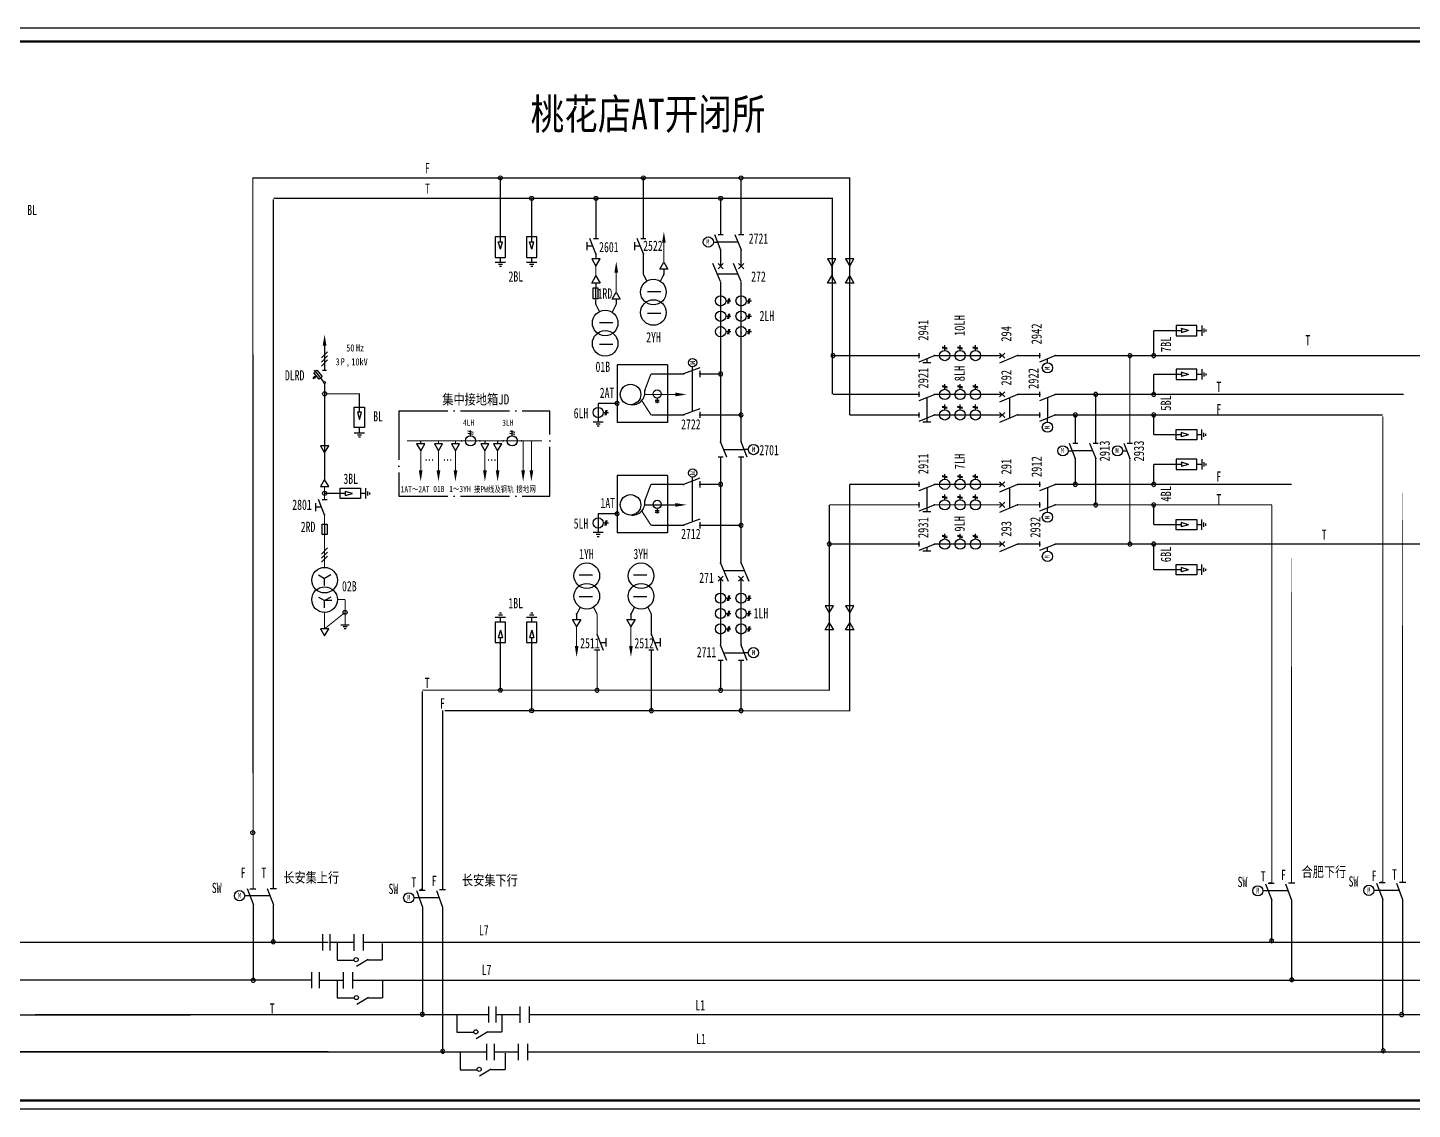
# Model space of a CAD drawing. Header units: millimetres. Extents: x 10667 to 23854, y -3427 to -2899.
# Drawn here: x 21616 to 22292, y -3427 to -2899 of the extents above; entities that cross this region are included whole.
import ezdxf
from ezdxf.enums import TextEntityAlignment as Align

# ---------------------------------------------------------------- set-up
doc = ezdxf.new("R2010")
doc.units = ezdxf.units.MM
doc.header["$LTSCALE"] = 10
doc.linetypes.add('ACAD_ISO04W100', pattern=[30, 24, -3, 0, -3])
doc.linetypes.add('DASHED', pattern=[11, 5, 0.5, 5, 0.5])
for name, color, linetype in [('3', 3, 'Continuous'), ('4', 1, 'Continuous'), ('BBLOCK', 2, 'DASHED'), ('BLOCK', 3, 'Continuous'), ('BOX', 7, 'Continuous'), ('DASHED', 6, 'Continuous'), ('DLINE', 1, 'Continuous'), ('LINE', 7, 'Continuous'), ('PLINE', 1, 'Continuous'), ('TEXT', 2, 'Continuous'), ('设    备', 3, 'Continuous'), ('设备编号', 2, 'Continuous'), ('连 接 线', 1, 'Continuous')]:
    doc.layers.add(name, color=color, linetype=linetype)
doc.styles.add('HZ', font='SimSun.ttf', dxfattribs={"width": 0.7})
doc.styles.add('ITALIC', font='NSimSun.ttf', dxfattribs={"width": 0.7})
doc.styles.add('JH1', font='NSimSun.ttf', dxfattribs={"width": 0.8})
doc.styles.add('ROMNAS', font='NSimSun.ttf', dxfattribs={"width": 0.7})

# ---------------------------------------------------------------- blocks, each defined once
blk = doc.blocks.new('$$POINT', base_point=(176.43, 371.44))
blk.add_point((176.43, 371.44))
blk = doc.blocks.new('$$DD', base_point=(181.79, 368.35))
at = {"layer": 'BLOCK', "color": 2}
blk.add_circle((181.79, 368.35), 0.971, dxfattribs=at)
at = {"xscale": 1.428571, "yscale": 1.428571, "zscale": 1.428571}
for rotation in [270, 180, 90]:
    blk.add_blockref('$$POINT', (181.79, 368.35), dxfattribs=dict(at, rotation=rotation))
blk.add_blockref('$$POINT', (181.79, 368.35), dxfattribs=at)
blk = doc.blocks.new('$BLQX')
for p, q in [((-2.5, -10), (-2.5, 0)), ((-2.5, 0), (2.5, 0)), ((2.5, 0), (2.5, -10)), ((0, -6), (-1.08, -2.46)), ((-1.07, -2.5), (1.08, -2.5)), ((0, -6), (1.08, -2.46)), ((2.5, -10), (-2.5, -10)), ((-2.5, -12.5), (2.5, -12.5)), ((-1, -13.5), (1, -13.5)), ((-0.5, -14.5), (0.5, -14.5))]:
    blk.add_line(p, q)
at = {"layer": 'DLINE', "const_width": 0.6}
for points in [[(0, -2.5), (0, 0)], [(0, -10), (0, -12.5)]]:
    blk.add_lwpolyline(points, dxfattribs=at)
at = {"style": 'HZ', "width": 0.76}
blk.add_attdef('序号', (3.86, -10.33), '', height=4, dxfattribs=at)
at = {"style": 'HZ', "width": 0.76, "flags": 1}
for tag, p in [('符号', (3.73, -14.77)), ('名称', (3.73, -19.07)), ('型号', (3.73, -23.36)), ('规格', (3.73, -27.66)), ('单位', (3.73, -32.1)), ('数量', (3.99, -36.53))]:
    blk.add_attdef(tag, p, '', height=4, dxfattribs=at)
blk = doc.blocks.new('$JT')
at = {"color": 3}
blk.add_lwpolyline([(0, 0, 1.8, 0, 0), (0, 5.41, 0, 0, 0)], format="xyseb", dxfattribs=at)
blk = doc.blocks.new('$55DGKXX')
for p, q in [((-2, -3.75), (-5, 3.75)), ((-3.5, 0), (6.5, 0)), ((8, -3.75), (5, 3.75)), ((8.5, 0), (6.5, 0)), ((-3.75, -3.75), (-6.25, -3.75)), ((6.25, -3.75), (3.75, -3.75))]:
    blk.add_line(p, q)
blk.add_circle((11, 0), 2.5)
for p in [(-5, 3.75), (5, 3.75), (-5, -3.75), (5, -3.75)]:
    blk.add_point(p)
at = {"style": 'HZ', "width": 0.76}
blk.add_attdef('序号', (-10.37, -3.77), '', height=4, dxfattribs=at)
at = {"style": 'HZ', "width": 0.76, "flags": 1}
for tag, p in [('符号', (-10.5, -8.21)), ('名称', (-10.5, -12.51)), ('型号', (-10.5, -16.8)), ('规格', (-10.5, -21.1)), ('单位', (-10.5, -25.54)), ('数量', (-10.24, -29.97))]:
    blk.add_attdef(tag, p, '', height=4, dxfattribs=at)
at = {"layer": 'TEXT', "style": 'HZ', "width": 0.76}
blk.add_text('M', height=2.5, dxfattribs=at).set_placement((10.37, -1.12))
blk = doc.blocks.new('$$LHX')
for p, q in [((3.79, 1.25), (3.29, -1.25)), ((4.29, 1.25), (3.79, -1.25)), ((2.5, 0), (5, 0))]:
    blk.add_line(p, q)
blk.add_circle((0, 0), 2.5)
blk = doc.blocks.new('$ZOBYQX')
blk.add_circle((0, 0), 5)
blk.add_arc((-1, 1), 6, 350.53768, 99.46232)
for p in [(-1.99, 6.92), (0, -5)]:
    blk.add_point(p)
at = {"style": 'HZ', "width": 0.76}
blk.add_attdef('序号', (5.33, -2.35), '', height=4, dxfattribs=at)
at = {"style": 'HZ', "width": 0.76, "flags": 1}
for tag, p in [('符号', (5.21, -6.8)), ('名称', (5.21, -11.09)), ('型号', (5.21, -15.39)), ('规格', (5.21, -19.68)), ('单位', (5.21, -24.12)), ('数量', (5.46, -28.55))]:
    blk.add_attdef(tag, p, '', height=4, dxfattribs=at)
blk = doc.blocks.new('$RDQX')
for p, q in [((-1.25, 2.5), (1.25, 2.5)), ((-1.25, -2.5), (-1.25, 2.5)), ((1.25, 2.5), (1.25, -2.5)), ((1.25, -2.5), (-1.25, -2.5))]:
    blk.add_line(p, q)
at = {"layer": 'DLINE', "const_width": 0.6}
blk.add_lwpolyline([(0, 2.5), (0, -2.5)], dxfattribs=at)
at = {"layer": 'DLINE'}
for p in [(0, 2.5), (0, -2.5)]:
    blk.add_point(p, dxfattribs=at)
at = {"style": 'HZ', "width": 0.76}
blk.add_attdef('序号', (1.71, -2.68), '', height=4, dxfattribs=at)
at = {"style": 'HZ', "width": 0.76, "flags": 1}
for tag, p in [('符号', (1.59, -7.12)), ('名称', (1.59, -11.42)), ('型号', (1.59, -15.71)), ('规格', (1.59, -20.01)), ('单位', (1.59, -24.45)), ('数量', (1.84, -28.88))]:
    blk.add_attdef(tag, p, '', height=4, dxfattribs=at)

msp = doc.modelspace()

# ---------------------------------------------------------------- linework, layer by layer
for p, q in [((21951.11, -2999.66), (21954.11, -3007.16)), ((21952.86, -2999.66), (21955.36, -2999.66)), ((21961.11, -2999.66), (21964.11, -3007.16)), ((21962.86, -2999.66), (21965.36, -2999.66)), ((21888.98, -3007.43), (21888.98, -3003.43)), ((21891.73, -3005.43), (21888.98, -3005.43)), ((21893.23, -3009.18), (21890.23, -3001.68)), ((21891.98, -3001.68), (21894.48, -3001.68)), ((21912.16, -3007.43), (21912.16, -3003.43)), ((21914.92, -3005.43), (21912.16, -3005.43)), ((21916.42, -3009.18), (21913.42, -3001.68)), ((21915.17, -3001.68), (21917.67, -3001.68)), ((21950.61, -3003.41), (21952.61, -3003.41)), ((21962.61, -3003.41), (21952.61, -3003.41)), ((21954.11, -3022.71), (21950.36, -3013.96)), ((21955.36, -3013.96), (21952.86, -3016.46)), ((21952.86, -3013.96), (21955.36, -3016.46)), ((21964.11, -3022.71), (21960.36, -3013.96)), ((21962.86, -3013.96), (21965.36, -3016.46)), ((21965.36, -3013.96), (21962.86, -3016.46)), ((22051, -3060.09), (22051, -3057.59)), ((22051, -3061.84), (22058.5, -3058.84)), ((22090.31, -3057.59), (22092.81, -3060.09)), ((22090.31, -3060.09), (22092.81, -3057.59)), ((22099.06, -3058.84), (22090.31, -3062.59)), ((22109.9, -3060.09), (22109.9, -3057.59)), ((22109.9, -3061.84), (22117.4, -3058.84)), ((22113.65, -3062.34), (22113.65, -3060.34)), ((21922.14, -3080.6), (21924.14, -3080.6)), ((21924.14, -3081.6), (21922.14, -3081.6)), ((21923.08, -3079.54), (21923.08, -3082.06)), ((22051, -3079.06), (22051, -3076.56)), ((22051, -3080.81), (22058.5, -3077.81)), ((22090.31, -3079.06), (22092.81, -3076.56)), ((22090.31, -3076.56), (22092.81, -3079.06)), ((22099.06, -3077.81), (22090.31, -3081.56)), ((22109.9, -3079.06), (22109.9, -3076.56)), ((22109.9, -3080.81), (22117.4, -3077.81)), ((22113.65, -3079.31), (22113.65, -3089.31)), ((22051, -3089.06), (22051, -3086.56)), ((22051, -3090.81), (22058.5, -3087.81)), ((22090.31, -3086.56), (22092.81, -3089.06)), ((22090.31, -3089.06), (22092.81, -3086.56)), ((22099.06, -3087.81), (22090.31, -3091.56)), ((22109.9, -3089.06), (22109.9, -3086.56)), ((22109.9, -3090.81), (22117.4, -3087.81)), ((21891.84, -3091.19), (21896.84, -3091.19)), ((21893.34, -3092.19), (21895.34, -3092.19)), ((21893.84, -3093.19), (21894.84, -3093.19)), ((22113.65, -3091.31), (22113.65, -3089.31)), ((22124.25, -3101.6), (22127.25, -3109.1)), ((22126, -3101.6), (22128.5, -3101.6)), ((22134.25, -3101.6), (22137.25, -3109.1)), ((22136, -3101.6), (22138.5, -3101.6)), ((22150.89, -3101.6), (22153.89, -3109.1)), ((22152.64, -3101.6), (22155.14, -3101.6)), ((22123.75, -3105.35), (22125.75, -3105.35)), ((22135.75, -3105.35), (22125.75, -3105.35)), ((22150.39, -3105.35), (22152.39, -3105.35)), ((22051, -3122.97), (22051, -3120.47)), ((22051, -3124.72), (22058.5, -3121.72)), ((22090.31, -3120.47), (22092.81, -3122.97)), ((22090.31, -3122.97), (22092.81, -3120.47)), ((22099.06, -3121.72), (22090.31, -3125.47)), ((22109.9, -3122.97), (22109.9, -3120.47)), ((22109.9, -3124.72), (22117.4, -3121.72)), ((21760.77, -3136.6), (21757.77, -3129.1)), ((21759.52, -3129.1), (21762.02, -3129.1)), ((22113.65, -3123.22), (22113.65, -3133.22)), ((21756.52, -3134.85), (21756.52, -3130.85)), ((21759.27, -3132.85), (21756.52, -3132.85)), ((21922.14, -3134.51), (21924.14, -3134.51)), ((21924.14, -3135.51), (21922.14, -3135.51)), ((21923.08, -3133.45), (21923.08, -3135.98)), ((22051, -3132.97), (22051, -3130.47)), ((22051, -3134.72), (22058.5, -3131.72)), ((22090.31, -3132.97), (22092.81, -3130.47)), ((22090.31, -3130.47), (22092.81, -3132.97)), ((22099.06, -3131.72), (22090.31, -3135.47)), ((22109.9, -3132.97), (22109.9, -3130.47)), ((22109.9, -3134.72), (22117.4, -3131.72)), ((22113.65, -3135.22), (22113.65, -3133.22)), ((21891.84, -3145.1), (21896.84, -3145.1)), ((21893.34, -3146.1), (21895.34, -3146.1)), ((21893.84, -3147.1), (21894.84, -3147.1)), ((22051, -3152.13), (22051, -3149.63)), ((22090.31, -3152.13), (22092.81, -3149.63)), ((22090.31, -3149.63), (22092.81, -3152.13)), ((22109.9, -3152.13), (22109.9, -3149.63)), ((22051, -3153.88), (22058.5, -3150.88)), ((22099.06, -3150.88), (22090.31, -3154.63)), ((22109.9, -3153.88), (22117.4, -3150.88)), ((22113.65, -3154.38), (22113.65, -3152.38)), ((21954.09, -3160.25), (21957.84, -3169)), ((21964.09, -3160.25), (21967.84, -3169)), ((21952.84, -3169), (21955.34, -3166.5)), ((21955.34, -3169), (21952.84, -3166.5)), ((21965.34, -3169), (21962.84, -3166.5)), ((21962.84, -3169), (21965.34, -3166.5)), ((21893.82, -3195.14), (21896.82, -3202.64)), ((21898.08, -3196.89), (21898.08, -3200.89)), ((21920.33, -3195.14), (21923.33, -3202.64)), ((21924.58, -3196.89), (21924.58, -3200.89)), ((21895.07, -3202.64), (21892.57, -3202.64)), ((21895.32, -3198.89), (21898.08, -3198.89)), ((21921.58, -3202.64), (21919.08, -3202.64)), ((21921.83, -3198.89), (21924.58, -3198.89))]:
    msp.add_line(p, q)
at = {"color": 3}
for p, q in [((21940.42, -3086.12), (21940.42, -3064.31)), ((21940.42, -3140.03), (21940.42, -3118.22))]:
    msp.add_line(p, q, dxfattribs=at)
at = {"color": 7}
for p, q in [((21830.78, -3095.67), (21833.28, -3096.17)), ((21832.03, -3097.96), (21832.03, -3095.46)), ((21851.15, -3095.67), (21853.65, -3096.17)), ((21852.4, -3097.96), (21852.4, -3095.46)), ((21830.78, -3096.67), (21833.28, -3097.17)), ((21851.15, -3096.67), (21853.65, -3097.17)), ((21759.52, -3141.18), (21762.02, -3141.18)), ((21759.52, -3146.18), (21759.52, -3141.18)), ((21762.02, -3141.18), (21762.02, -3146.18)), ((21762.02, -3146.18), (21759.52, -3146.18))]:
    msp.add_line(p, q, dxfattribs=at)
at = {"color": 1, "const_width": 0.6}
for points in [[(21917.07, -3075.84), (21920.07, -3067.84)], [(21915.6, -3080.78), (21920.13, -3087.81)], [(21932.05, -3077.84), (21916.9, -3077.84)], [(21917.07, -3129.75), (21920.07, -3121.75)], [(21915.6, -3134.69), (21920.13, -3141.72)], [(21932.05, -3131.75), (21916.9, -3131.75)]]:
    msp.add_lwpolyline(points, dxfattribs=at)
at = {"color": 7}
for points in [[(21932.05, -3077.84, 1.8, 0, 0), (21937.46, -3077.83, 0, 0, 0)], [(21807.7, -3114.92, 1.8, 0, 0), (21807.7, -3120.33, 0, 0, 0)], [(21816.36, -3114.92, 1.8, 0, 0), (21816.36, -3120.33, 0, 0, 0)], [(21824.67, -3114.92, 1.8, 0, 0), (21824.67, -3120.33, 0, 0, 0)], [(21839.03, -3114.92, 1.8, 0, 0), (21839.03, -3120.33, 0, 0, 0)], [(21845.26, -3114.92, 1.8, 0, 0), (21845.26, -3120.33, 0, 0, 0)], [(21857.7, -3114.92, 1.8, 0, 0), (21857.71, -3120.33, 0, 0, 0)], [(21861.75, -3114.92, 1.8, 0, 0), (21861.75, -3120.33, 0, 0, 0)], [(21932.05, -3131.75, 1.8, 0, 0), (21937.46, -3131.74, 0, 0, 0)]]:
    msp.add_lwpolyline(points, format="xyseb", dxfattribs=at)
at = {"color": 7, "const_width": 0.5}
for points in [[(21827.53, -3100.46), (21836.53, -3100.46)], [(21847.9, -3100.46), (21856.9, -3100.46)]]:
    msp.add_lwpolyline(points, dxfattribs=at)
for centre, radius in [((21948.11, -3003.41), 2.5), ((22113.65, -3064.84), 2.5), ((21923.14, -3077.6), 2), ((22113.65, -3093.81), 2.5), ((22121.25, -3105.35), 2.5), ((22147.89, -3105.35), 2.5), ((21923.14, -3131.51), 2), ((22113.65, -3137.72), 2.5), ((22113.65, -3156.88), 2.5)]:
    msp.add_circle(centre, radius)
at = {"color": 7}
for centre, radius in [((21832.03, -3100.46), 2.5), ((21852.4, -3100.46), 2.5), ((21760.77, -3168.5), 6.25)]:
    msp.add_circle(centre, radius, dxfattribs=at)
for p in [(21954.11, -2999.66), (21964.11, -2999.66), (21893.23, -3001.68), (21916.42, -3001.68), (21954.11, -3007.16), (21964.11, -3007.16), (21893.23, -3009.18), (21916.42, -3009.18), (21954.11, -3040.21), (21964.11, -3040.21), (21954.11, -3047.71), (21964.11, -3047.71), (22051, -3058.84), (22058.5, -3058.84), (22091.56, -3058.84), (22099.06, -3058.84), (22109.9, -3058.84), (22117.4, -3058.84), (22051, -3077.81), (22058.5, -3077.81), (22091.56, -3077.81), (22099.06, -3077.81), (22109.9, -3077.81), (22117.4, -3077.81), (22051, -3087.81), (22058.5, -3087.81), (22091.56, -3087.81), (22099.06, -3087.81), (22109.9, -3087.81), (22117.4, -3087.81), (22127.25, -3101.6), (22137.25, -3101.6), (22153.89, -3101.6), (22127.25, -3109.1), (22137.25, -3109.1), (22153.89, -3109.1), (22051, -3121.72), (22058.5, -3121.72), (22091.56, -3121.72), (22099.06, -3121.72), (22109.9, -3121.72), (22117.4, -3121.72), (21760.77, -3129.1), (22051, -3131.72), (22058.5, -3131.72), (22091.56, -3131.72), (22099.06, -3131.72), (22109.9, -3131.72), (22117.4, -3131.72), (21760.77, -3136.6), (22051, -3150.88), (22058.5, -3150.88), (22091.56, -3150.88), (22099.06, -3150.88), (22109.9, -3150.88), (22117.4, -3150.88), (21954.09, -3160.25), (21964.09, -3160.25), (21954.09, -3167.75), (21964.09, -3167.75), (21893.82, -3195.14), (21920.33, -3195.14), (21893.82, -3202.64), (21920.33, -3202.64)]:
    msp.add_point(p)
at = {"color": 4}
for p in [(21935.92, -3067.81), (21943.92, -3067.81), (21935.92, -3087.81), (21943.92, -3087.81), (21935.92, -3121.72), (21943.92, -3121.72), (21935.92, -3141.72), (21943.92, -3141.72)]:
    msp.add_point(p, dxfattribs=at)
at = {"color": 7}
for p in [(21827.53, -3100.46), (21836.53, -3100.46), (21847.9, -3100.46), (21856.9, -3100.46)]:
    msp.add_point(p, dxfattribs=at)
at = {"layer": '4', "color": 1}
for p, q in [((21361.97, -3345.18), (21762.59, -3345.18)), ((21619.31, -3345.16), (21759.33, -3345.16)), ((21361.82, -3363.67), (21743.89, -3363.67)), ((21619.31, -3363.68), (21754.23, -3363.68)), ((21361.63, -3380.64), (21695.28, -3380.64)), ((21619.44, -3380.62), (21840.56, -3380.62)), ((21361.46, -3398.65), (21762.59, -3398.65)), ((21611.59, -3398.71), (21839.94, -3398.71))]:
    msp.add_line(p, q, dxfattribs=at)
at = {"layer": '4', "color": 3}
for p, q in [((21759.69, -3341.35), (21759.69, -3349.27)), ((21763.36, -3341.32), (21763.36, -3349.24)), ((21763.36, -3345.27), (21774.83, -3345.27)), ((21766.88, -3345.48), (21766.88, -3353.88)), ((21775.07, -3341.37), (21775.07, -3349.39)), ((21779.68, -3341.4), (21779.68, -3349.32)), ((21788.88, -3345.84), (21788.88, -3353.83)), ((21766.88, -3353.97), (21775.17, -3353.97)), ((21782.06, -3353.76), (21776.36, -3357.18)), ((21782.03, -3353.84), (21788.87, -3353.84)), ((21754.4, -3359.86), (21754.4, -3367.77)), ((21758.06, -3359.82), (21758.06, -3367.74)), ((21758.06, -3363.77), (21769.54, -3363.77)), ((21766.97, -3363.98), (21766.97, -3372.39)), ((21769.78, -3359.88), (21769.78, -3367.89)), ((21774.38, -3359.9), (21774.38, -3367.82)), ((21788.97, -3364.34), (21788.97, -3372.33)), ((21766.97, -3372.47), (21775.26, -3372.47)), ((21782.15, -3372.26), (21776.46, -3375.68)), ((21782.13, -3372.34), (21788.96, -3372.34)), ((21840.71, -3376.6), (21840.71, -3384.52)), ((21844.37, -3376.57), (21844.37, -3384.48)), ((21856.09, -3376.62), (21856.09, -3384.63)), ((21860.69, -3376.64), (21860.69, -3384.56)), ((21825.33, -3380.72), (21825.33, -3389.13)), ((21844.37, -3380.51), (21855.85, -3380.51)), ((21847.33, -3381.08), (21847.33, -3389.07)), ((21825.33, -3389.21), (21833.62, -3389.21)), ((21840.51, -3389.01), (21834.82, -3392.42)), ((21840.49, -3389.08), (21847.32, -3389.08)), ((21826.96, -3399.01), (21826.96, -3407.41)), ((21839.84, -3394.88), (21839.84, -3402.8)), ((21843.5, -3394.85), (21843.5, -3402.77)), ((21843.5, -3398.79), (21854.98, -3398.79)), ((21848.96, -3399.36), (21848.96, -3407.36)), ((21855.22, -3394.9), (21855.22, -3402.91)), ((21859.82, -3394.93), (21859.82, -3402.85)), ((21826.96, -3407.49), (21835.25, -3407.49)), ((21842.14, -3407.29), (21836.44, -3410.7)), ((21842.11, -3407.36), (21848.95, -3407.36))]:
    msp.add_line(p, q, dxfattribs=at)
at = {"layer": '4', "color": 5}
for p, q in [((21779.65, -3345.19), (22637.96, -3345.19)), ((21774.69, -3363.73), (22615.85, -3363.73)), ((21861.12, -3380.62), (22947.45, -3380.62)), ((21859.72, -3398.71), (22635.2, -3398.71))]:
    msp.add_line(p, q, dxfattribs=at)
at = {"layer": '4', "color": 2}
msp.add_lwpolyline([(10666.54, -2898.77), (23853.86, -2898.77), (23853.86, -3426.84), (10666.54, -3426.84)], close=True, dxfattribs=at)
at = {"layer": 'BBLOCK', "linetype": 'Continuous'}
for p, q in [((21952.5, -3018.96), (21962.5, -3018.96)), ((22095.31, -3089.42), (22095.31, -3079.42)), ((22095.31, -3133.33), (22095.31, -3123.33)), ((21965.7, -3164), (21955.7, -3164))]:
    msp.add_line(p, q, dxfattribs=at)
at = {"layer": 'BLOCK'}
for p, q in [((21918.46, -3027.63), (21924.96, -3027.63)), ((21918.46, -3038.13), (21924.96, -3038.13)), ((21894.91, -3042.72), (21901.41, -3042.72)), ((21894.91, -3053.22), (21901.41, -3053.22)), ((21943.92, -3064.81), (21935.92, -3067.81)), ((21943.92, -3066.31), (21943.92, -3069.31)), ((21943.92, -3084.81), (21935.92, -3087.81)), ((21943.92, -3086.31), (21943.92, -3089.31)), ((21943.92, -3118.72), (21935.92, -3121.72)), ((21943.92, -3120.22), (21943.92, -3123.22)), ((21943.92, -3138.72), (21935.92, -3141.72)), ((21943.92, -3140.22), (21943.92, -3143.22)), ((21891.63, -3166.07), (21885.13, -3166.07)), ((21918.14, -3166.07), (21911.64, -3166.07)), ((21891.63, -3176.57), (21885.13, -3176.57)), ((21918.14, -3176.57), (21911.64, -3176.57))]:
    msp.add_line(p, q, dxfattribs=at)
at = {"layer": 'BLOCK', "linetype": 'DASHED'}
for p, q in [((21928.25, -3063.43), (21903.59, -3063.43)), ((21903.59, -3063.43), (21903.59, -3091.47)), ((21928.25, -3063.43), (21928.25, -3091.47)), ((21928.25, -3091.47), (21903.59, -3091.47)), ((21903.59, -3117.34), (21903.59, -3145.38)), ((21928.25, -3117.34), (21903.59, -3117.34)), ((21928.25, -3117.34), (21928.25, -3145.38)), ((21928.25, -3145.38), (21903.59, -3145.38))]:
    msp.add_line(p, q, dxfattribs=at)
at = {"layer": 'BLOCK', "color": 5}
for p, q in [((21896.53, -3082.17), (21894.34, -3082.17)), ((21894.34, -3082.17), (21894.34, -3091.19)), ((21903.59, -3082.17), (21896.53, -3082.17)), ((21894.34, -3136.08), (21894.34, -3145.1)), ((21896.53, -3136.08), (21894.34, -3136.08)), ((21903.59, -3136.08), (21896.53, -3136.08))]:
    msp.add_line(p, q, dxfattribs=at)
at = {"layer": 'BLOCK', "color": 7}
for p, q in [((21805.7, -3101.96), (21807.7, -3105.42)), ((21809.7, -3101.96), (21805.7, -3101.96)), ((21807.7, -3105.42), (21809.7, -3101.96)), ((21814.36, -3101.96), (21816.36, -3105.42)), ((21818.36, -3101.96), (21814.36, -3101.96)), ((21816.36, -3105.42), (21818.36, -3101.96)), ((21826.67, -3101.96), (21822.67, -3101.96)), ((21822.67, -3101.96), (21824.67, -3105.42)), ((21824.67, -3105.42), (21826.67, -3101.96)), ((21837.03, -3101.96), (21839.03, -3105.42)), ((21841.03, -3101.96), (21837.03, -3101.96)), ((21839.03, -3105.42), (21841.03, -3101.96)), ((21843.26, -3101.96), (21845.26, -3105.42)), ((21847.26, -3101.96), (21843.26, -3101.96)), ((21845.26, -3105.42), (21847.26, -3101.96)), ((21760.77, -3119.33), (21758.77, -3122.79)), ((21758.77, -3122.79), (21762.77, -3122.79)), ((21762.77, -3122.79), (21760.77, -3119.33)), ((21762.27, -3152.75), (21759.27, -3155.75)), ((21762.27, -3154.75), (21759.27, -3157.75)), ((21762.27, -3156.75), (21759.27, -3159.75)), ((21768.77, -3190.25), (21772.77, -3190.25)), ((21762.77, -3192.25), (21758.77, -3192.25)), ((21758.77, -3192.25), (21760.77, -3195.71)), ((21760.77, -3195.71), (21762.77, -3192.25)), ((21771.77, -3191.25), (21769.77, -3191.25)), ((21771.27, -3192.25), (21770.27, -3192.25))]:
    msp.add_line(p, q, dxfattribs=at)
at = {"layer": 'BLOCK'}
for centre, radius in [((21921.3, -3027.83), 6.25), ((21921.3, -3037.83), 6.25), ((21897.76, -3042.92), 6.25), ((21897.76, -3052.92), 6.25), ((21940.42, -3062.31), 2), ((21940.42, -3116.22), 2), ((21888.78, -3166.36), 6.25), ((21915.29, -3166.36), 6.25), ((21888.78, -3176.36), 6.25), ((21915.29, -3176.36), 6.25)]:
    msp.add_circle(centre, radius, dxfattribs=at)
at = {"layer": 'BLOCK', "color": 7}
for centre, radius in [((21760.77, -3178), 6.25), ((21770.77, -3184.25), 1)]:
    msp.add_circle(centre, radius, dxfattribs=at)
at = {"layer": 'BLOCK', "color": 3}
for centre in [(21776.17, -3353.79), (21776.27, -3372.29), (21834.63, -3389.03), (21836.25, -3407.31)]:
    msp.add_circle(centre, 1, dxfattribs=at)
at = {"layer": 'BOX', "const_width": 1.05}
msp.add_lwpolyline([(10677.66, -2905.48), (23845.41, -2905.48), (23845.41, -3422.56), (10677.66, -3422.56)], close=True, dxfattribs=at)
at = {"layer": 'DASHED', "color": 7, "linetype": 'DASHED', "ltscale": 0.5, "const_width": 0.5}
for points in [[(21807.7, -3105.42), (21807.7, -3115.42)], [(21816.36, -3105.42), (21816.36, -3115.42)], [(21824.67, -3105.42), (21824.67, -3115.42)]]:
    msp.add_lwpolyline(points, dxfattribs=at)
at = {"layer": 'DLINE', "const_width": 0.6}
for points in [[(21725.72, -2971.86), (21725.91, -3319.24)], [(21846.62, -3000.93), (21846.62, -2972.11)], [(21916.42, -3001.68), (21916.42, -2972.11)], [(21964.11, -2999.87), (21964.11, -2972.78)], [(21735.72, -3319.02), (21735.72, -2982.5)], [(21861.88, -3000.93), (21861.88, -2982.11)], [(21893.23, -3001.68), (21893.23, -2982.11)], [(21935.08, -2982.11), (21954.11, -2982.11), (21954.11, -2999.66)], [(21954.11, -3015.21), (21954.11, -3007.16)], [(21964.11, -3007.16), (21964.11, -3015.21)], [(21916.42, -3019.18), (21916.42, -3009.18)], [(21893.15, -3033.77), (21893.23, -3023.45)], [(21954.11, -3022.71), (21954.11, -3100.98)], [(21964.11, -3022.71), (21964.11, -3100.98)], [(22165.56, -3058.84), (22165.56, -3046.66)], [(22176.55, -3046.66), (22165.56, -3046.66)], [(22051, -3058.84), (22008.93, -3058.84)], [(22058.5, -3058.84), (22091.56, -3058.84)], [(22099.06, -3058.84), (22109.9, -3058.84)], [(22117.4, -3058.84), (22406.1, -3058.84)], [(22153.89, -3058.84), (22153.89, -3101.6)], [(21936.47, -3067.84), (21920.07, -3067.84)], [(21924.27, -3067.84), (21920.23, -3067.84)], [(21943.92, -3067.81), (21954.11, -3067.81)], [(22176.55, -3068.05), (22165.56, -3068.05)], [(22165.56, -3077.81), (22165.56, -3068.05)], [(22051, -3077.81), (22008.93, -3077.81)], [(22058.5, -3077.81), (22091.56, -3077.81)], [(22099.06, -3077.81), (22109.9, -3077.81)], [(22117.4, -3077.81), (22287.56, -3077.81)], [(22137.25, -3077.81), (22137.25, -3101.6)], [(21924.27, -3087.84), (21920.23, -3087.84)], [(21936.47, -3087.84), (21923.57, -3087.84)], [(21943.92, -3087.81), (21964.11, -3087.81)], [(22051, -3087.81), (22017.14, -3087.81)], [(22091.56, -3087.81), (22058.5, -3087.81)], [(22099.06, -3087.81), (22109.9, -3087.81)], [(22117.4, -3087.81), (22277.36, -3087.81)], [(22127.25, -3087.81), (22127.25, -3101.6)], [(22165.56, -3087.74), (22165.56, -3097.5)], [(22277.4, -3088.43), (22277.4, -3315.92)], [(22176.55, -3097.5), (22165.56, -3097.5)], [(21954.11, -3108.48), (21954.11, -3160.29)], [(21964.11, -3108.48), (21964.11, -3160.29)], [(22127.25, -3109.1), (22127.25, -3121.72)], [(22137.25, -3109.1), (22137.25, -3131.72)], [(22153.89, -3109.1), (22153.89, -3150.88)], [(22165.56, -3121.72), (22165.56, -3111.96)], [(22176.55, -3111.96), (22165.56, -3111.96)], [(21936.47, -3121.75), (21920.07, -3121.75)], [(21924.27, -3121.75), (21920.23, -3121.75)], [(21943.92, -3121.72), (21954.11, -3121.72)], [(22051, -3121.72), (22017.14, -3121.72)], [(22058.5, -3121.72), (22091.56, -3121.72)], [(22099.06, -3121.72), (22109.9, -3121.72)], [(22117.4, -3121.72), (22232.88, -3121.72)], [(22051, -3131.72), (22007.14, -3131.72)], [(22091.56, -3131.72), (22058.5, -3131.72)], [(22099.06, -3131.72), (22109.9, -3131.72)], [(22117.4, -3131.72), (22223.31, -3131.72)], [(22165.56, -3131.65), (22165.56, -3141.41)], [(22223.22, -3131.79), (22223.22, -3316.18)], [(21924.27, -3141.75), (21920.23, -3141.75)], [(21936.47, -3141.75), (21923.57, -3141.75)], [(21943.92, -3141.72), (21964.11, -3141.72)], [(22176.55, -3141.41), (22165.56, -3141.41)], [(22051, -3150.88), (22007.14, -3150.88)], [(22058.5, -3150.88), (22091.56, -3150.88)], [(22099.06, -3150.88), (22109.9, -3150.88)], [(22117.4, -3150.88), (22381.88, -3150.88)], [(22165.56, -3150.81), (22165.56, -3163.42)], [(22176.55, -3163.42), (22165.56, -3163.42)], [(21954.11, -3167.73), (21954.11, -3200.15)], [(21964.11, -3167.73), (21964.11, -3200.15)], [(21893.82, -3185.14), (21893.82, -3195.14)], [(21920.33, -3185.14), (21920.33, -3195.14)], [(21846.62, -3198.98), (21846.62, -3222.22)], [(21861.88, -3198.98), (21861.88, -3232.22)], [(21893.82, -3202.64), (21893.82, -3222.22)], [(21920.33, -3202.64), (21920.33, -3232.22)], [(21964.11, -3207.65), (21964.11, -3232.22), (21819.42, -3232.22)], [(21954.11, -3207.65), (21954.11, -3222.22), (21885.17, -3222.22)], [(21808.47, -3319.81), (21808.47, -3222.83)], [(21808.5, -3222.22), (21885.17, -3222.22)], [(21818.47, -3319.49), (21818.47, -3232.03)]]:
    msp.add_lwpolyline(points, dxfattribs=at)
at = {"layer": 'DLINE'}
for points in [[(21725.8, -2972.11, 0.6, 0.6, 0), (22017.14, -2972.11, 0.6, 0.6, 0), (22017.14, -3087.81, 0.6, 0.6, 0)], [(21735.87, -2982.11, 0.6, 0.6, 0), (22008.7, -2982.11, 0.6, 0.6, 0), (22008.7, -3077.81, 0.6, 0.6, 0)], [(22017.14, -3121.72, 0.6, 0.6, 0), (22017.14, -3232.22, 0.5, 0.5, 0), (21964.11, -3232.22, 0.5, 0.5, 0)], [(22007.14, -3131.72, 0.6, 0.6, 0), (22007.14, -3222.22, 0.5, 0.5, 0), (21954.11, -3222.22, 0.5, 0.5, 0)]]:
    msp.add_lwpolyline(points, format="xyseb", dxfattribs=at)
at = {"layer": 'DLINE', "const_width": 0.6}
for points in [[(22287.01, -3078.23), (22287.01, -3315.92)], [(22232.83, -3121.61), (22232.83, -3316.18)]]:
    msp.add_lwpolyline(points, close=True, dxfattribs=at)
at = {"layer": 'LINE', "color": 7, "linetype": 'DASHED'}
for p, q in [((21762.27, -3057), (21759.27, -3060)), ((21762.27, -3059), (21759.27, -3062)), ((21762.27, -3061), (21759.27, -3064)), ((21775.27, -3084.01), (21780.27, -3084.01)), ((21775.27, -3094.01), (21775.27, -3084.01)), ((21778.77, -3086.51), (21776.77, -3086.51)), ((21776.77, -3086.51), (21777.77, -3090.01)), ((21777.77, -3090.01), (21778.77, -3086.51)), ((21780.27, -3084.01), (21780.27, -3094.01)), ((21780.27, -3094.01), (21775.27, -3094.01)), ((21775.27, -3096.51), (21780.27, -3096.51)), ((21776.77, -3097.51), (21778.77, -3097.51)), ((21777.27, -3098.51), (21778.27, -3098.51)), ((21762.77, -3102.91), (21758.77, -3102.91)), ((21758.77, -3102.91), (21760.77, -3106.37)), ((21760.77, -3106.37), (21762.77, -3102.91))]:
    msp.add_line(p, q, dxfattribs=at)
at = {"layer": 'LINE', "color": 7, "linetype": 'ACAD_ISO04W100', "ltscale": 0.1}
for p, q in [((21797.01, -3085.78), (21870.8, -3085.78)), ((21797.01, -3085.78), (21797.01, -3127.46)), ((21870.8, -3127.46), (21870.8, -3085.78)), ((21797.01, -3127.46), (21870.8, -3127.46))]:
    msp.add_line(p, q, dxfattribs=at)
at = {"layer": 'LINE', "color": 7, "linetype": 'DASHED'}
msp.add_lwpolyline([(21760.77, -3054, 1.8, 0, 0), (21760.77, -3048.59, 0, 0, 0)], format="xyseb", dxfattribs=at)
at = {"layer": 'LINE', "color": 7, "linetype": 'DASHED', "const_width": 0.6}
for points in [[(21760.77, -3053.5), (21760.77, -3066)], [(21760.77, -3072), (21760.77, -3078.5)], [(21760.77, -3077.5), (21777.77, -3077.5), (21777.77, -3084)], [(21760.77, -3078.5), (21760.77, -3119.29)], [(21777.77, -3086.51), (21777.77, -3084.01)], [(21777.77, -3094.01), (21777.77, -3096.51)]]:
    msp.add_lwpolyline(points, dxfattribs=at)
at = {"layer": 'LINE', "color": 7, "linetype": 'DASHED'}
msp.add_circle((21760.77, -3077.5), 1, dxfattribs=at)
at = {"layer": 'PLINE', "color": 7}
msp.add_line((21845.26, -3100.46), (21845.26, -3101.96), dxfattribs=at)
for points, const_width in [([(21801.07, -3100.46), (21866.85, -3100.46)], 0.5), ([(21807.7, -3100.46), (21807.7, -3101.96)], 0.6), ([(21816.36, -3100.46), (21816.36, -3101.96)], 0.6), ([(21824.67, -3100.46), (21824.67, -3101.96)], 0.6), ([(21839.03, -3100.46), (21839.03, -3101.96)], 0.6), ([(21857.7, -3100.32), (21857.7, -3114.92)], 0.5), ([(21861.75, -3100.32), (21861.75, -3114.92)], 0.5), ([(21839.03, -3105.42), (21839.03, -3115.42)], 0.5), ([(21845.26, -3105.42), (21845.26, -3115.42)], 0.5), ([(21760.77, -3122.79), (21760.77, -3129.1)], 0.5), ([(21760.77, -3136.6), (21760.77, -3162.25)], 0.5), ([(21760.77, -3141.18), (21760.77, -3146.18)], 0.6), ([(21767.02, -3178), (21770.77, -3178)], 0.5), ([(21770.77, -3178), (21770.77, -3184.25)], 0.5), ([(21760.77, -3184.25), (21760.77, -3192.25)], 0.5), ([(21770.77, -3184.25), (21760.77, -3192.25)], 0.5), ([(21770.77, -3184.25), (21770.77, -3190.25)], 0.5)]:
    msp.add_lwpolyline(points, dxfattribs=dict(at, const_width=const_width))
at = {"layer": 'PLINE', "const_width": 0.6}
for points in [[(22223.12, -3324.57), (22223.14, -3344.99)], [(22232.87, -3324.68), (22232.89, -3363.83)], [(22277.3, -3324.31), (22277.32, -3397.93)], [(22287.05, -3324.42), (22287.07, -3380.43)], [(21726.02, -3326.92), (21726.04, -3363.75)], [(21735.77, -3327.03), (21735.79, -3345.12)], [(21808.61, -3327.95), (21808.63, -3380.12)], [(21818.36, -3328.06), (21818.38, -3398.45)]]:
    msp.add_lwpolyline(points, dxfattribs=at)
at = {"layer": 'PLINE', "color": 7}
for p in [(21760.77, -3141.18), (21760.77, -3146.18)]:
    msp.add_point(p, dxfattribs=at)
at = {"layer": 'TEXT', "color": 3}
for p, q in [((22054.75, -3060.34), (22054.75, -3062.16)), ((22052.75, -3062.16), (22056.75, -3062.16)), ((22054.75, -3079.31), (22054.75, -3091.12)), ((22052.75, -3091.12), (22056.75, -3091.12)), ((22054.75, -3123.22), (22054.75, -3135.03)), ((22052.75, -3135.03), (22056.75, -3135.03)), ((22052.75, -3154.19), (22056.75, -3154.19)), ((22054.75, -3152.38), (22054.75, -3154.19))]:
    msp.add_line(p, q, dxfattribs=at)
at = {"layer": '设    备', "color": 3}
for p, q in [((21756.78, -3068.81), (21755.24, -3070.08)), ((21755.51, -3067.27), (21757.06, -3066)), ((21758.05, -3070.36), (21755.51, -3067.27)), ((21760.45, -3071.62), (21755.77, -3066)), ((21757.06, -3066), (21759.6, -3069.09)), ((21759.77, -3066), (21761.77, -3066)), ((21755.24, -3070.08), (21756.02, -3068.88)), ((21755.24, -3070.08), (21756.57, -3069.55)), ((21759.6, -3069.09), (21758.05, -3070.36)), ((21768.35, -3128.64), (21768.35, -3123.64)), ((21768.35, -3123.64), (21778.35, -3123.64)), ((21778.35, -3128.64), (21768.35, -3128.64)), ((21770.85, -3125.14), (21770.85, -3127.14)), ((21774.35, -3126.14), (21770.85, -3125.14)), ((21770.85, -3127.14), (21774.35, -3126.14)), ((21778.35, -3123.64), (21778.35, -3128.64)), ((21780.85, -3128.64), (21780.85, -3123.64)), ((21781.85, -3127.14), (21781.85, -3125.14)), ((21782.85, -3126.64), (21782.85, -3125.64)), ((21734.05, -3322.54), (21721.77, -3322.54)), ((21816.64, -3323.57), (21804.37, -3323.57)), ((22231.15, -3320.19), (22218.88, -3320.19)), ((22285.33, -3319.93), (22273.05, -3319.93))]:
    msp.add_line(p, q, dxfattribs=at)
at = {"layer": '设    备', "color": 7}
for p, q in [((21757.74, -3165.88), (21760.77, -3167.63)), ((21763.81, -3165.88), (21760.77, -3167.63)), ((21760.77, -3171.13), (21760.77, -3167.63)), ((21757.74, -3176.72), (21760.77, -3178.47)), ((21763.81, -3176.72), (21760.77, -3178.47)), ((21764.27, -3178.47), (21760.77, -3178.47)), ((21760.77, -3181.97), (21760.77, -3178.47))]:
    msp.add_line(p, q, dxfattribs=at)
at = {"layer": '设    备'}
for p, q in [((22220.14, -3316.69), (22223.14, -3324.69)), ((22221.38, -3316.41), (22224.38, -3316.41)), ((22229.88, -3316.69), (22232.88, -3324.69)), ((22231.38, -3316.21), (22234.38, -3316.21)), ((22274.32, -3316.43), (22277.32, -3324.43)), ((22275.55, -3316.15), (22278.55, -3316.15)), ((22284.06, -3316.43), (22287.06, -3324.43)), ((22285.56, -3315.95), (22288.56, -3315.95)), ((21723.04, -3319.04), (21726.04, -3327.04)), ((21724.27, -3319.25), (21727.27, -3319.25)), ((21732.78, -3319.04), (21735.78, -3327.04)), ((21734.28, -3319.04), (21737.28, -3319.04)), ((21805.63, -3320.07), (21808.63, -3328.07)), ((21806.87, -3319.8), (21809.87, -3319.8)), ((21815.37, -3320.07), (21818.37, -3328.07)), ((21816.87, -3319.59), (21819.87, -3319.59))]:
    msp.add_line(p, q, dxfattribs=at)
at = {"layer": '设    备', "color": 3, "const_width": 0.6}
for points in [[(21770.85, -3126.14), (21768.35, -3126.14)], [(21778.35, -3126.14), (21780.85, -3126.14)]]:
    msp.add_lwpolyline(points, dxfattribs=at)
at = {"layer": '设    备'}
for centre, radius in [((21760.77, -3072), 0.5), ((22216.38, -3320.19), 2.5), ((22270.55, -3319.93), 2.5), ((21719.27, -3322.54), 2.5), ((21801.87, -3323.57), 2.5)]:
    msp.add_circle(centre, radius, dxfattribs=at)
for p in [(22222.38, -3316.21), (22276.55, -3315.95), (21807.87, -3319.59)]:
    msp.add_point(p, dxfattribs=at)
at = {"layer": '连 接 线', "color": 3}
for p, q in [((21895.23, -3011.68), (21891.23, -3011.68)), ((21891.23, -3011.68), (21893.23, -3015.15)), ((21893.23, -3015.15), (21895.23, -3011.68)), ((21924.42, -3016.68), (21926.42, -3013.22)), ((21926.42, -3013.22), (21928.42, -3016.68)), ((22006.35, -3011.68), (22008.35, -3015.15)), ((22010.35, -3011.68), (22006.35, -3011.68)), ((22008.35, -3015.15), (22010.35, -3011.68)), ((22019.14, -3011.68), (22015.14, -3011.68)), ((22015.14, -3011.68), (22017.14, -3015.15)), ((22017.14, -3015.15), (22019.14, -3011.68)), ((21891.23, -3023.45), (21893.23, -3019.99)), ((21893.23, -3019.99), (21895.23, -3023.45)), ((21928.42, -3016.68), (21924.42, -3016.68)), ((22006.35, -3023.45), (22008.35, -3019.99)), ((22008.35, -3019.99), (22010.35, -3023.45)), ((22015.14, -3023.45), (22017.14, -3019.99)), ((22017.14, -3019.99), (22019.14, -3023.45)), ((21895.23, -3023.45), (21891.23, -3023.45)), ((21901.15, -3031.27), (21903.15, -3027.81)), ((21903.15, -3027.81), (21905.15, -3031.27)), ((22010.35, -3023.45), (22006.35, -3023.45)), ((22019.14, -3023.45), (22015.14, -3023.45)), ((21905.15, -3031.27), (21901.15, -3031.27)), ((22009.14, -3180.98), (22005.14, -3180.98)), ((22005.14, -3180.98), (22007.14, -3184.44)), ((22007.14, -3184.44), (22009.14, -3180.98)), ((22015.14, -3180.98), (22017.14, -3184.44)), ((22019.14, -3180.98), (22015.14, -3180.98)), ((22017.14, -3184.44), (22019.14, -3180.98)), ((21883.82, -3191.11), (21881.82, -3187.64)), ((21881.82, -3187.64), (21885.82, -3187.64)), ((21885.82, -3187.64), (21883.82, -3191.11)), ((21908.33, -3187.64), (21912.33, -3187.64)), ((21910.33, -3191.11), (21908.33, -3187.64)), ((21912.33, -3187.64), (21910.33, -3191.11)), ((22005.14, -3192.75), (22007.14, -3189.29)), ((22007.14, -3189.29), (22009.14, -3192.75)), ((22015.14, -3192.75), (22017.14, -3189.29)), ((22017.14, -3189.29), (22019.14, -3192.75)), ((22009.14, -3192.75), (22005.14, -3192.75)), ((22019.14, -3192.75), (22015.14, -3192.75))]:
    msp.add_line(p, q, dxfattribs=at)
at = {"layer": '连 接 线', "color": 6, "linetype": 'DASHED', "ltscale": 0.5, "const_width": 0.5}
for points in [[(21926.42, -3013.22), (21926.42, -3003.22)], [(21893.23, -3015.15), (21893.23, -3019.99)], [(21903.15, -3027.81), (21903.15, -3017.81)], [(22008.35, -3015.15), (22008.35, -3019.99)], [(22017.14, -3015.15), (22017.14, -3019.99)], [(22007.14, -3184.44), (22007.14, -3189.29)], [(22017.14, -3184.44), (22017.14, -3189.29)], [(21883.82, -3191.11), (21883.82, -3201.11)], [(21910.33, -3191.11), (21910.33, -3201.11)]]:
    msp.add_lwpolyline(points, dxfattribs=at)
at = {"layer": '连 接 线', "const_width": 0.6}
for points in [[(21893.23, -3009.18), (21893.23, -3011.68)], [(21926.42, -3019.18), (21926.42, -3016.68)], [(21903.15, -3033.77), (21903.15, -3031.27)], [(21760.77, -3126.14), (21768.34, -3126.14)], [(21883.82, -3185.14), (21883.82, -3187.64)], [(21910.33, -3185.14), (21910.33, -3187.64)]]:
    msp.add_lwpolyline(points, dxfattribs=at)
at = {"layer": '连 接 线', "color": 3, "const_width": 0.6}
for points in [[(21916.42, -3019.18), (21918.13, -3022.61)], [(21926.42, -3019.18), (21924.7, -3022.61)], [(21893.15, -3033.77), (21894.94, -3037.35)], [(21903.15, -3033.77), (21901.19, -3037.7)], [(21883.82, -3185.14), (21885.54, -3181.71)], [(21893.82, -3185.14), (21892.09, -3181.67)], [(21910.33, -3185.14), (21912.05, -3181.71)], [(21920.33, -3185.14), (21918.59, -3181.67)]]:
    msp.add_lwpolyline(points, dxfattribs=at)
at = {"layer": '连 接 线', "color": 3}
msp.add_circle((21760.77, -3126.14), 1, dxfattribs=at)
for p in [(21926.42, -3019.18), (21883.82, -3185.14), (21910.33, -3185.14)]:
    msp.add_point(p, dxfattribs=at)

# ---------------------------------------------------------------- block references
at = {"layer": 'BLOCK'}
for name, p, rotation in [('$$DD', (21846.62, -2972.11), 1.281859004159114e-06), ('$$DD', (21916.42, -2972.11), 180), ('$$DD', (21964.11, -2972.11), 180), ('$$DD', (21861.88, -2982.11), 1.281859004159114e-06), ('$$DD', (21893.23, -2982.11), 180), ('$$DD', (21954.11, -2982.11), 180), ('$$LHX', (22063.5, -3058.84), 90), ('$$LHX', (22071, -3058.84), 90), ('$$LHX', (22078.5, -3058.84), 90), ('$ZOBYQX', (21910.15, -3077.82), 269.9999985530038), ('$$LHX', (22063.5, -3077.81), 90), ('$$LHX', (22071, -3077.81), 90), ('$$LHX', (22078.5, -3077.81), 90), ('$$LHX', (22063.5, -3087.81), 90), ('$$LHX', (22071, -3087.81), 90), ('$$LHX', (22078.5, -3087.81), 90), ('$BLQX', (22176.55, -3097.5), 90.00000128191111), ('$$LHX', (22063.5, -3121.72), 90), ('$$LHX', (22071, -3121.72), 90), ('$$LHX', (22078.5, -3121.72), 90), ('$ZOBYQX', (21910.15, -3131.73), 269.9999985530038), ('$$LHX', (22063.5, -3131.72), 90), ('$$LHX', (22071, -3131.72), 90), ('$$LHX', (22078.5, -3131.72), 90), ('$BLQX', (22176.55, -3141.41), 90.00000128191111), ('$$LHX', (22063.5, -3150.88), 90), ('$$LHX', (22071, -3150.88), 90), ('$$LHX', (22078.5, -3150.88), 90), ('$BLQX', (22176.55, -3163.42), 90.00000128191111), ('$$DD', (21846.62, -3222.22), 180), ('$$DD', (21861.88, -3232.22), 180), ('$$DD', (21725.72, -3291.75), 90.00000128191111)]:
    msp.add_blockref(name, p, dxfattribs=dict(at, rotation=rotation))
at = {"layer": 'BLOCK', "xscale": -1}
for name, p, rotation in [('$BLQX', (21846.62, -3000.93), 359.9999987180889), ('$BLQX', (21861.88, -3000.93), 359.9999987180889), ('$BLQX', (22176.55, -3046.66), 89.99999871808885), ('$$DD', (22008.98, -3058.84), 269.9999985530038), ('$$DD', (22153.89, -3058.84), 269.9999985530038), ('$$DD', (22165.56, -3058.84), 269.9999985530038), ('$$DD', (21954.11, -3067.81), 269.9999985530038), ('$BLQX', (22176.55, -3068.05), 89.99999871808885), ('$$DD', (21903.59, -3082.17), 89.9999985530037), ('$$DD', (22137.25, -3077.81), 269.9999985530038), ('$$DD', (22165.56, -3077.81), 269.9999985530038), ('$$DD', (21964.11, -3087.81), 269.9999985530038), ('$$DD', (22127.25, -3087.81), 269.9999985530038), ('$$DD', (22165.56, -3087.81), 269.9999985530038), ('$BLQX', (22176.55, -3111.96), 89.99999871808885), ('$$DD', (21954.11, -3121.72), 269.9999985530038), ('$$DD', (22127.25, -3121.72), 269.9999985530038), ('$$DD', (22165.56, -3121.72), 269.9999985530038), ('$$DD', (21903.59, -3136.08), 89.9999985530037), ('$$DD', (22137.25, -3131.72), 269.9999985530038), ('$$DD', (22165.56, -3131.72), 269.9999985530038), ('$$DD', (21964.11, -3141.72), 269.9999985530038), ('$$DD', (22007.14, -3150.88), 269.9999985530038), ('$$DD', (22153.89, -3150.88), 269.9999985530038), ('$$DD', (22165.56, -3150.88), 269.9999985530038), ('$BLQX', (21846.62, -3198.98), 180), ('$BLQX', (21861.88, -3198.98), 180), ('$$DD', (21735.71, -3345.06), 359.9999985530559), ('$$DD', (22223.05, -3344.54), 359.9999985530559), ('$$DD', (21725.95, -3363.84), 359.9999985530559), ('$$DD', (22232.96, -3363.59), 359.9999985530559), ('$$DD', (22286.56, -3380.61), 359.9999985530559), ('$$DD', (22277.58, -3398.26), 359.9999985530559)]:
    msp.add_blockref(name, p, dxfattribs=dict(at, rotation=rotation))
for name, p in [('$RDQX', (21893.04, -3028.51)), ('$$DD', (21893.82, -3222.22)), ('$$DD', (21954.11, -3222.22)), ('$$DD', (21920.33, -3232.22)), ('$$DD', (21964.11, -3232.22))]:
    msp.add_blockref(name, p, dxfattribs=at)
at = {"layer": 'BLOCK'}
for name, p in [('$$LHX', (21954.11, -3032.16)), ('$$LHX', (21964.11, -3032.16)), ('$$LHX', (21954.11, -3039.66)), ('$$LHX', (21964.11, -3039.66)), ('$$LHX', (21954.11, -3047.16)), ('$$LHX', (21964.11, -3047.16)), ('$$LHX', (21894.34, -3086.67)), ('$55DGKXX', (21959.11, -3104.73)), ('$$LHX', (21894.34, -3140.58)), ('$$LHX', (21954.09, -3177.29)), ('$$LHX', (21964.09, -3177.29)), ('$$LHX', (21954.09, -3184.79)), ('$$LHX', (21964.09, -3184.79)), ('$$LHX', (21954.09, -3192.29)), ('$$LHX', (21964.09, -3192.29)), ('$55DGKXX', (21959.11, -3203.9))]:
    msp.add_blockref(name, p, dxfattribs=at)
at = {"layer": 'BLOCK', "color": 3, "xscale": -1, "rotation": 359.9999985530559}
for p in [(21808.47, -3380.42), (21818.48, -3398.47)]:
    msp.add_blockref('$$DD', p, dxfattribs=at)
at = {"layer": '连 接 线', "color": 3}
for p in [(21926.42, -3003.72), (21903.15, -3018.31)]:
    msp.add_blockref('$JT', p, dxfattribs=at)
at = {"layer": '连 接 线', "color": 3, "rotation": 180}
for p in [(21883.82, -3200.61), (21910.33, -3200.61)]:
    msp.add_blockref('$JT', p, dxfattribs=at)

# ---------------------------------------------------------------- texts
at = {"layer": '3', "linetype": 'DASHED', "width": 0.8}
for s, height, style, p in [('桃花店AT开闭所', 15, 'JH1', (21918.64, -2948.43)), ('集中接地箱JD', 5, 'ROMNAS', (21834.58, -3082.72))]:
    msp.add_text(s, height=height, dxfattribs=dict(at, style=style)).set_placement(p, align=Align.CENTER)
at = {"layer": '3', "color": 3, "style": 'ITALIC', "width": 0.7}
for s, p in [('50', (21771.34, -3056.85)), ('Hz', (21776.07, -3056.85)), ('3', (21766.18, -3063.64)), ('P', (21768.63, -3063.64)), ('10kV', (21773.83, -3063.64))]:
    msp.add_text(s, height=3.5, dxfattribs=at).set_placement(p)
at = {"layer": '3', "color": 7, "style": 'ITALIC', "width": 0.7}
msp.add_text(',', height=3.5, dxfattribs=at).set_placement((21771.15, -3063.64))
at = {"layer": '3', "linetype": 'DASHED', "style": 'ROMNAS', "width": 0.8}
for s, p in [('长安集上行', (21740.61, -3316.18)), ('长安集下行', (21827.82, -3317.53)), ('合肥下行', (22237.72, -3313.38))]:
    msp.add_text(s, height=5, dxfattribs=at).set_placement(p)
at = {"layer": 'BLOCK'}
for p in [(21940.42, -3062.31), (21940.42, -3116.22)]:
    msp.add_text('M', height=2.5, rotation=270, dxfattribs=at).set_placement(p, align=Align.MIDDLE)
at = {"layer": 'TEXT', "style": 'HZ', "width": 0.76}
for p in [(21947.07, -3004.52), (22120.22, -3106.47), (22146.86, -3106.47)]:
    msp.add_text('M', height=2.5, dxfattribs=at).set_placement(p)
at = {"layer": 'TEXT', "width": 0.75}
for s, p in [('2941', (22053.05, -3046.47)), ('10LH', (22070.82, -3044.2)), ('294', (22093.6, -3048.27)), ('2942', (22108.35, -3048.27)), ('7BL', (22171.51, -3053.36)), ('2921', (22053.05, -3069.86)), ('8LH', (22070.82, -3067.59)), ('292', (22093.6, -3069.68)), ('2922', (22106.86, -3070.05)), ('5BL', (22171.51, -3081.97)), ('2913', (22141.63, -3105.44)), ('2933', (22158.33, -3105.44)), ('2911', (22053.05, -3111.68)), ('7LH', (22070.82, -3110.59)), ('2912', (22108.38, -3113.07)), ('291', (22093.6, -3113.07)), ('4BL', (22171.51, -3126.32)), ('2931', (22053.05, -3142.87)), ('9LH', (22070.82, -3140.97)), ('293', (22093.6, -3143.46)), ('2932', (22107.78, -3142.67)), ('6BL', (22171.51, -3155.89))]:
    msp.add_text(s, height=5, rotation=90, dxfattribs=at).set_placement(p, align=Align.MIDDLE)
at = {"layer": 'TEXT', "style": 'HZ', "width": 0.76}
for p in [(22114.77, -3065.88), (22114.77, -3094.84), (22114.77, -3138.75), (22114.77, -3157.91)]:
    msp.add_text('M', height=2.5, rotation=90, dxfattribs=at).set_placement(p)
at = {"layer": 'TEXT', "color": 7, "style": 'HZ', "width": 0.75}
for s, p in [('4LH', (21828.32, -3093.13)), ('3LH', (21847.49, -3093.13))]:
    msp.add_text(s, height=3, dxfattribs=at).set_placement(p)
at = {"layer": 'TEXT', "color": 7, "style": 'HZ'}
for s, height, width, p in [('…', 5, 0.7, (21811.87, -3112.42)), ('…', 5, 0.7, (21820.82, -3112.42)), ('…', 5, 0.7, (21842.38, -3112.42)), ('1AT～2AT', 3, 0.75, (21804.97, -3125.61)), ('01B', 3, 0.75, (21816.56, -3125.49)), ('1～3YH', 3, 0.75, (21826.84, -3125.49)), ('接PW线及钢轨', 3, 0.75, (21843.38, -3125.58)), ('接地网', 3, 0.75, (21859.13, -3125.49))]:
    msp.add_text(s, height=height, dxfattribs=dict(at, width=width)).set_placement(p, align=Align.CENTER)
at = {"layer": '设    备', "style": 'HZ', "width": 0.62}
for p in [(22216.38, -3320.19), (22270.55, -3319.93), (21719.27, -3322.54), (21801.87, -3323.57)]:
    msp.add_text('M', height=3, dxfattribs=at).set_placement(p, align=Align.MIDDLE)
at = {"layer": '设备编号', "color": 6, "style": 'HZ', "width": 0.7}
for s, p in [('F', (21810.95, -2967.31)), ('T', (21810.95, -2977.34)), ('2721', (21972.59, -3001.7)), ('2601', (21899.55, -3005.9)), ('2522', (21921.03, -3005.25)), ('2BL', (21854.14, -3020.22)), ('272', (21972.59, -3020.23)), ('1RD', (21897.62, -3028.53)), ('2LH', (21976.67, -3039.47)), ('2YH', (21921.34, -3049.9)), ('T', (22240.82, -3051.37)), ('01B', (21896.61, -3064.35)), ('2AT', (21898.67, -3076.99)), ('T', (22197.36, -3074.13)), ('6LH', (21885.94, -3086.98)), ('F', (22197.36, -3085.05)), ('2722', (21939.58, -3092.4)), ('2701', (21977.78, -3105.03)), ('F', (22197.36, -3117.9)), ('1AT', (21899.02, -3130.84)), ('T', (22197.36, -3128.96)), ('5LH', (21885.94, -3140.89)), ('2712', (21939.58, -3145.88)), ('T', (22248.71, -3146.3)), ('1YH', (21888.59, -3155.73)), ('3YH', (21915.09, -3155.73)), ('271', (21947.22, -3167.3)), ('1BL', (21854.08, -3179.71)), ('1LH', (21973.78, -3184.61)), ('2511', (21890.29, -3199.28)), ('2512', (21916.79, -3199.28)), ('2711', (21947.22, -3203.59)), ('T', (21810.79, -3218.66)), ('F', (21818.34, -3228.66)), ('F', (21721.05, -3311.33)), ('T', (21731.08, -3311.33)), ('T', (22218.94, -3313.09)), ('F', (22228.93, -3312.4)), ('F', (22273.11, -3312.83)), ('T', (22283.11, -3312.14)), ('T', (21804.31, -3316)), ('F', (21814.31, -3315.3))]:
    msp.add_text(s, height=5, dxfattribs=at).set_placement(p, align=Align.MIDDLE)
for p in [(21620.37, -2990.27), (21789.26, -3091)]:
    msp.add_text('BL', height=5, dxfattribs=at).set_placement(p, align=Align.RIGHT)
for s, p in [('DLRD', (21741.4, -3071)), ('3BL', (21769.95, -3121.49)), ('2801', (21744.97, -3134.16)), ('2RD', (21749.13, -3144.96)), ('02B', (21769.27, -3173.96)), ('SW', (21705.7, -3321.23)), ('SW', (21791.98, -3321.72)), ('SW', (22206.49, -3318.33)), ('SW', (22260.67, -3318.08)), ('L7', (21836.11, -3341.87)), ('L7', (21837.45, -3361.25)), ('T', (21733.99, -3380.16)), ('L1', (21941.77, -3378.49)), ('L1', (21942.17, -3394.94))]:
    msp.add_text(s, height=5, dxfattribs=at).set_placement(p)

doc.saveas('drawing.dxf')
